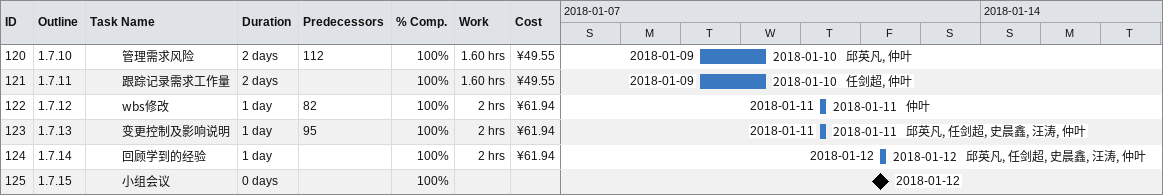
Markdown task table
| ID | WBS | Task | Duration | Start | Finish | Predecessors | Resources | % complete | Work (h) | Cost (¥) |
|---|---|---|---|---|---|---|---|---|---|---|
| 120 | 1.7.10 | 管理需求风险 | 2d | 2018-01-09 | 2018-01-10 | 112 | 邱英凡, 仲叶 | 100 | 1.60 | 49.55 |
| 121 | 1.7.11 | 跟踪记录需求工作量 | 2d | 2018-01-09 | 2018-01-10 |  | 任剑超, 仲叶 | 100 | 1.60 | 49.55 |
| 122 | 1.7.12 | wbs修改 | 1d | 2018-01-11 | 2018-01-11 | 82 | 仲叶 | 100 | 2 | 61.94 |
| 123 | 1.7.13 | 变更控制及影响说明 | 1d | 2018-01-11 | 2018-01-11 | 95 | 邱英凡, 任剑超, 史晨鑫, 汪涛, 仲叶 | 100 | 2 | 61.94 |
| 124 | 1.7.14 | 回顾学到的经验 | 1d | 2018-01-12 | 2018-01-12 |  | 邱英凡, 任剑超, 史晨鑫, 汪涛, 仲叶 | 100 | 2 | 61.94 |
| 125 | 1.7.15 | 小组会议 | 0d | 2018-01-12 | 2018-01-12 |  |  | 100 |  |  |
